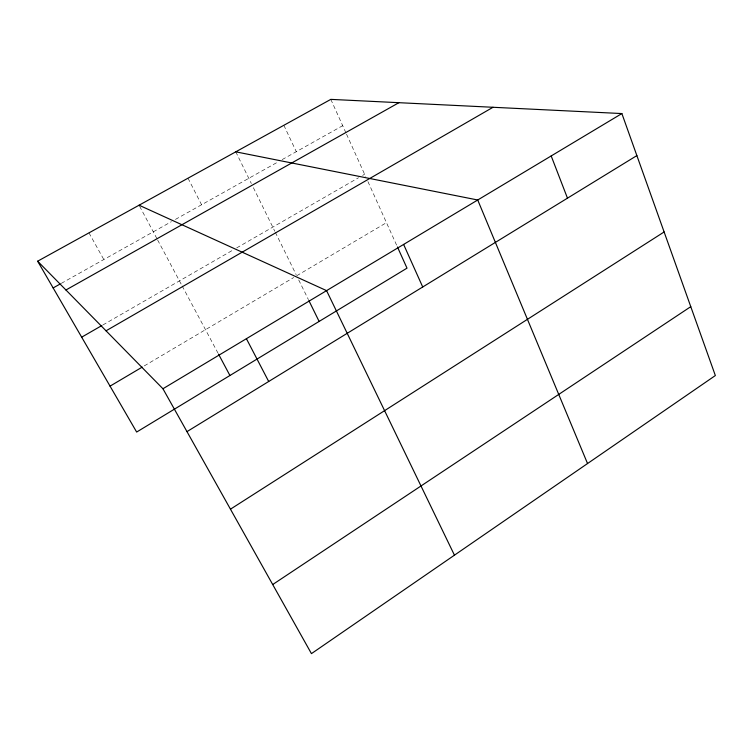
<?xml version="1.0" encoding="UTF-8"?>
<svg xmlns="http://www.w3.org/2000/svg" width="753" height="753" viewBox="0 0 753 753"><rect width="100%" height="100%" fill="white"/><g stroke="black" fill="none" stroke-linecap="round" stroke-linejoin="round"><path stroke-width="0.56" stroke-dasharray="3.77 2.82" d="M144.237 365.92L293.67 277.546M296.682 275.767L386.468 222.662M102.869 324.967L232.668 250.231M236.677 247.916L358.569 177.736M362.598 175.411L364.612 174.244M61.247 283.392L171.392 221.674M175.421 219.415L278.102 161.886M282.14 159.617L342.7 125.685M88.976 232.865L103.81 259.55M139.625 206.237L157.095 238.983M157.631 240L181.614 284.945M182.16 285.961L217.984 353.11M187.996 178.207L201.588 204.76M235.783 151.833L251.342 183.497M253.385 187.657L274.817 231.265M275.325 232.301L296.174 274.732M298.715 279.918L308.41 299.638M283.862 125.29L296.296 151.692M330.812 99.368L346.032 133.074M346.512 134.138L365.563 176.353M367.944 181.614L396.972 245.939"/><path stroke-width="1.13" d="M272.708 584.535L690.774 306.659M230.456 509.179L664.118 231.971M186.979 431.629L636.869 155.589M162.94 388.746L621.874 113.562L715.35 375.549L311.441 653.632L162.94 388.746L37.65 261.197L330.812 99.368L621.874 113.562M110.042 386.148L142.223 367.106M106.032 330.812L493.017 107.274M81.672 337.175L101.862 325.55M65.935 289.99L398.902 102.69M53.143 287.938L60.231 283.956M235.783 151.833L477.722 199.997L587.538 463.537M139.079 205.211L326.567 290.63L454.445 555.177M37.65 261.197L136.651 432.053L407.006 268.153L397.452 246.993M218.521 354.126L229.929 375.502M246.41 338.699L268.689 381.489M308.918 300.673L319.121 321.437M403.617 244.433L422.715 286.987M551.187 155.946L567.47 198.161"/></g></svg>
